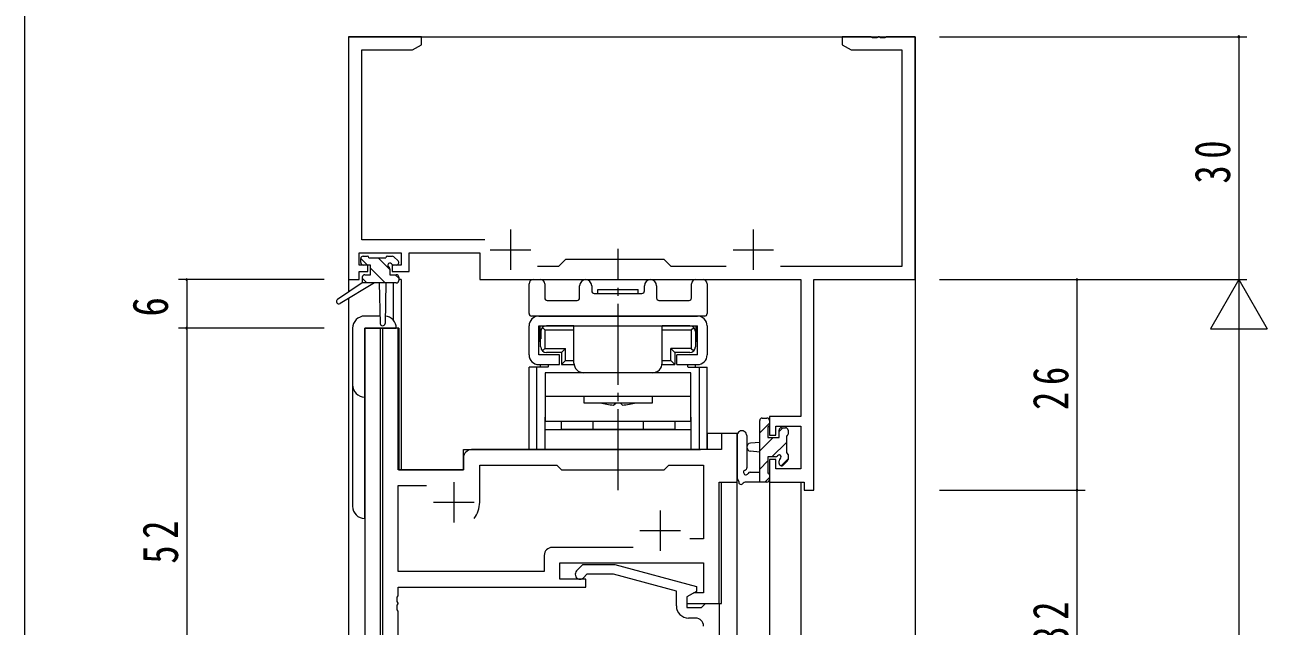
# Model space of a CAD drawing. Units: millimetres on the paper. Extents: x -397 to 397, y -282 to 282.
# Drawn here: x -393.9 to -240.4, y 106.5 to 180.8 of the extents above; entities that cross this region are included whole.
import ezdxf
from ezdxf.enums import TextEntityAlignment as Align

# ---------------------------------------------------------------- set-up
doc = ezdxf.new("R2010")
doc.units = ezdxf.units.MM
doc.linetypes.add('USER2', pattern=[13, 10, -1, 1, -1])
doc.linetypes.add('USER3', pattern=[15, 10, -1, 1, -1, 1, -1])
for name, color, linetype, lineweight in [('0-1_YKK_ZWAK', 7, 'Continuous', 18), ('0-3_YKK_11', 7, 'Continuous', 18), ('0-4_YKK_12', 2, 'Continuous', 18), ('0-5_YKK_13', 4, 'Continuous', 18), ('0-6_YKK_D', 6, 'Continuous', 18)]:
    doc.layers.add(name, color=color, linetype=linetype, lineweight=lineweight)
doc.styles.add('ＭＳ ゴシック', font='')
doc.styles.get('ＭＳ ゴシック').set_extended_font_data('MS Gothic')

msp = doc.modelspace()

# ---------------------------------------------------------------- linework, layer by layer
at = {"layer": '0-1_YKK_ZWAK'}
msp.add_line((-393.908, -245.688), (-393.908, 279.312), dxfattribs=at)
at = {"layer": '0-3_YKK_11'}
for p, q in [((-344.908, 179.312), (-353.908, 179.312)), ((-353.908, 179.312), (-353.908, 149.312)), ((-345.999, 177.682), (-344.908, 178.312)), ((-344.908, 178.312), (-344.908, 179.312)), ((-292.908, 178.312), (-291.817, 177.682)), ((-289.183, 179.192), (-289.366, 179.312)), ((-288.633, 179.192), (-289.183, 179.192)), ((-288.45, 179.312), (-288.633, 179.192)), ((-288.366, 179.312), (-288.45, 179.312)), ((-288.183, 179.192), (-288.366, 179.312)), ((-287.633, 179.192), (-288.183, 179.192)), ((-287.45, 179.312), (-287.633, 179.192)), ((-283.908, 179.312), (-287.45, 179.312)), ((-283.908, 149.312), (-283.908, 179.312)), ((-352.278, 177.682), (-345.999, 177.682)), ((-352.278, 154.242), (-352.278, 177.682)), ((-291.817, 177.682), (-285.538, 177.682)), ((-285.538, 177.682), (-285.538, 150.942)), ((-333.908, 155.512), (-333.908, 150.512)), ((-303.908, 155.512), (-303.908, 150.512)), ((-337.056, 154.242), (-352.278, 154.242)), ((-352.608, 151.112), (-352.608, 152.612)), ((-352.608, 152.612), (-347.408, 152.612)), ((-347.408, 152.612), (-347.408, 151.112)), ((-346.408, 150.312), (-346.408, 152.612)), ((-346.408, 152.612), (-337.708, 152.612)), ((-337.708, 152.612), (-337.708, 149.312)), ((-336.408, 153.012), (-331.408, 153.012)), ((-306.408, 153.012), (-301.408, 153.012)), ((-351.508, 151.112), (-352.608, 151.112)), ((-351.508, 150.312), (-351.508, 151.112)), ((-348.508, 151.112), (-348.508, 150.312)), ((-347.408, 151.112), (-348.508, 151.112)), ((-327.978, 150.942), (-330.558, 150.942)), ((-327.108, 151.812), (-327.978, 150.942)), ((-314.908, 151.812), (-327.108, 151.812)), ((-314.038, 150.942), (-314.908, 151.812)), ((-307.259, 150.942), (-314.038, 150.942)), ((-285.538, 150.942), (-300.558, 150.942)), ((-353.908, 149.312), (-352.608, 149.312)), ((-352.608, 149.312), (-352.608, 150.312)), ((-352.608, 150.312), (-351.508, 150.312)), ((-348.508, 150.312), (-346.408, 150.312)), ((-337.708, 149.312), (-298.038, 149.312)), ((-298.038, 149.312), (-298.038, 132.412)), ((-296.408, 123.312), (-296.408, 149.312)), ((-296.408, 149.312), (-283.908, 149.312)), ((-347.778, 143.312), (-349.708, 143.312)), ((-349.708, 143.312), (-349.708, 91.312)), ((-347.778, 125.812), (-347.778, 143.312)), ((-301.908, 132.412), (-301.908, 130.112)), ((-298.038, 132.412), (-301.908, 132.412)), ((-301.108, 130.112), (-301.108, 131.212)), ((-301.108, 131.212), (-298.038, 131.212)), ((-298.038, 131.212), (-298.038, 125.942)), ((-307.838, 130.312), (-307.838, 128.312)), ((-305.908, 130.312), (-307.838, 130.312)), ((-305.908, 124.312), (-305.908, 130.312)), ((-301.908, 130.112), (-301.108, 130.112)), ((-307.838, 128.312), (-338.708, 128.312)), ((-339.708, 127.312), (-339.708, 125.812)), ((-337.708, 121.812), (-337.708, 126.382)), ((-337.708, 126.382), (-328.178, 126.382)), ((-328.178, 126.382), (-327.608, 125.812)), ((-314.908, 125.812), (-314.338, 126.382)), ((-314.338, 126.382), (-310.038, 126.382)), ((-310.038, 126.382), (-310.038, 117.312)), ((-301.108, 127.112), (-301.908, 127.112)), ((-301.908, 127.112), (-301.908, 124.312)), ((-301.108, 125.942), (-301.108, 127.112)), ((-298.038, 125.942), (-301.108, 125.942)), ((-339.708, 125.812), (-347.778, 125.812)), ((-327.608, 125.812), (-314.908, 125.812)), ((-347.778, 123.882), (-344.259, 123.882)), ((-347.778, 113.242), (-347.778, 123.882)), ((-340.908, 124.312), (-340.908, 119.312)), ((-308.108, 124.312), (-305.908, 124.312)), ((-308.108, 109.312), (-308.108, 124.312)), ((-301.908, 124.312), (-297.608, 124.312)), ((-297.608, 124.312), (-297.608, 123.312)), ((-297.608, 123.312), (-296.408, 123.312)), ((-343.408, 121.812), (-338.408, 121.812)), ((-315.408, 120.812), (-315.408, 115.812)), ((-317.908, 118.312), (-312.908, 118.312)), ((-310.038, 117.312), (-311.742, 117.312)), ((-329.738, 115.242), (-329.738, 113.242)), ((-318.759, 116.242), (-328.738, 116.242)), ((-318.759, 116.242), (-328.738, 116.242)), ((-327.808, 112.312), (-327.808, 114.312)), ((-327.808, 114.312), (-310.038, 114.312)), ((-325.732, 113.337), (-324.957, 114.112)), ((-324.957, 114.112), (-321.012, 114.112)), ((-321.012, 114.112), (-310.908, 111.405)), ((-310.038, 114.312), (-310.038, 110.612)), ((-329.738, 113.242), (-347.778, 113.242)), ((-324.608, 112.312), (-327.808, 112.312)), ((-324.46, 112.912), (-324.884, 112.488)), ((-324.608, 111.312), (-324.608, 112.312)), ((-321.17, 112.912), (-324.46, 112.912)), ((-313.408, 110.833), (-321.17, 112.912)), ((-347.778, 110.271), (-347.778, 111.312)), ((-347.778, 111.312), (-324.608, 111.312)), ((-313.408, 109.012), (-313.408, 110.833)), ((-310.908, 110.805), (-312.108, 110.112)), ((-311.242, 110.612), (-312.108, 110.112)), ((-310.038, 110.612), (-311.242, 110.612)), ((-310.908, 111.405), (-310.908, 110.805)), ((-347.898, 110.087), (-347.778, 110.271)), ((-347.898, 109.537), (-347.898, 110.087)), ((-347.778, 109.354), (-347.898, 109.537)), ((-347.898, 109.087), (-347.778, 109.271)), ((-347.898, 108.537), (-347.898, 109.087)), ((-347.778, 109.271), (-347.778, 109.354)), ((-312.108, 110.112), (-312.108, 108.812)), ((-312.108, 110.112), (-312.108, 109.312)), ((-312.108, 109.312), (-308.108, 109.312)), ((-310.308, 108.812), (-310.108, 109.012)), ((-310.108, 109.012), (-309.808, 109.312)), ((-309.808, 109.312), (-308.108, 109.312)), ((-308.108, 109.312), (-308.108, 91.312)), ((-347.778, 108.354), (-347.898, 108.537)), ((-347.778, 103.512), (-347.778, 108.354)), ((-312.108, 108.812), (-310.308, 108.812)), ((-311.038, 107.512), (-311.908, 107.512))]:
    msp.add_line(p, q, dxfattribs=at)
msp.add_lwpolyline([(-289.366, 179.312), (-292.908, 179.312), (-292.908, 178.312)], dxfattribs=at)
for centre, radius, start, end in [((-338.708, 127.312), 1, 90.00001, 179.99999), ((-340.908, 121.812), 3.2, 321.63348, 359.99999), ((-328.738, 115.242), 1, 90.00001, 179.99999), ((-325.308, 112.912), 0.6, 134.99999, 315.00001), ((-311.908, 109.012), 1.5, 180.00001, 269.99999), ((-311.038, 106.512), 1, 0.00001, 89.99999)]:
    msp.add_arc(centre, radius, start, end, dxfattribs=at)
at = {"layer": '0-4_YKK_12'}
for p, q in [((-353.908, 179.312), (-353.908, 147.776)), ((-353.908, 179.312), (-283.908, 179.312)), ((-283.908, 179.312), (-283.908, -10.688)), ((-348.408, 148.912), (-348.408, 144.332)), ((-347.408, 149.312), (-347.708, 149.312)), ((-347.408, 149.312), (-347.408, 125.812)), ((-353.908, 146.985), (-353.908, -10.688)), ((-347.708, 143.312), (-351.908, 143.312)), ((-351.908, 143.312), (-351.908, -10.688)), ((-349.978, 91.312), (-349.978, 143.312)), ((-347.708, 143.312), (-347.708, 125.812)), ((-309.608, 130.312), (-309.608, 128.312)), ((-305.908, 130.312), (-309.608, 130.312)), ((-305.908, -10.688), (-305.908, 130.312)), ((-339.708, 125.812), (-339.708, 128.312)), ((-339.708, 128.312), (-310.408, 128.312)), ((-347.708, 125.812), (-339.708, 125.812)), ((-307.838, 109.312), (-307.838, 124.311)), ((-301.908, 124.312), (-298.008, 124.312)), ((-301.908, 124.312), (-301.908, -10.688)), ((-298.008, 124.312), (-298.008, -10.688)), ((-308.408, 109.312), (-307.838, 109.312))]:
    msp.add_line(p, q, dxfattribs=at)
at = {"layer": '0-5_YKK_13'}
for p, q in [((-352.108, 152.212), (-351.608, 152.212)), ((-351.408, 152.012), (-349.308, 152.012)), ((-349.108, 152.212), (-348.508, 152.212)), ((-348.296, 152.124), (-347.796, 151.624)), ((-352.408, 151.412), (-352.408, 151.912)), ((-351.208, 151.112), (-352.108, 151.112)), ((-351.208, 149.912), (-351.208, 151.112)), ((-348.808, 150.651), (-348.808, 149.912)), ((-348.008, 151.112), (-348.347, 151.112)), ((-352.208, 148.912), (-355.275, 146.862)), ((-350.708, 148.912), (-354.953, 146.355)), ((-352.208, 149.612), (-352.208, 148.912)), ((-348.008, 148.912), (-352.208, 148.912)), ((-351.908, 149.912), (-351.208, 149.912)), ((-350.108, 148.912), (-350.006, 143.904)), ((-349.306, 148.912), (-349.406, 143.904)), ((-348.808, 149.912), (-348.008, 149.912)), ((-347.708, 149.612), (-347.708, 149.212)), ((-331.108, 149.312), (-330.178, 149.312)), ((-311.038, 149.312), (-310.108, 149.312)), ((-331.608, 145.112), (-331.608, 148.812)), ((-329.678, 148.812), (-329.678, 147.042)), ((-325.358, 147.042), (-325.358, 148.562)), ((-323.858, 148.562), (-323.858, 147.912)), ((-323.558, 147.612), (-317.658, 147.612)), ((-323.108, 148.112), (-318.108, 148.112)), ((-323.108, 147.612), (-323.108, 148.112)), ((-323.108, 147.612), (-318.108, 147.612)), ((-318.108, 147.612), (-318.108, 148.112)), ((-317.358, 147.912), (-317.358, 148.562)), ((-315.858, 148.562), (-315.858, 147.042)), ((-311.538, 147.042), (-311.538, 148.812)), ((-309.608, 148.812), (-309.608, 145.112)), ((-329.378, 146.742), (-325.658, 146.742)), ((-315.558, 146.742), (-311.838, 146.742)), ((-350.025, 144.812), (-351.908, 144.812)), ((-309.908, 144.812), (-331.308, 144.812)), ((-330.408, 144.812), (-310.808, 144.812)), ((-353.408, 143.312), (-353.408, 121.312)), ((-351.908, 143.312), (-348.008, 143.312)), ((-351.908, 119.812), (-351.908, 143.312)), ((-331.608, 140.012), (-331.608, 143.612)), ((-330.408, 140.012), (-330.408, 143.612)), ((-330.408, 143.612), (-310.808, 143.612)), ((-330.258, 143.612), (-328.308, 143.612)), ((-330.258, 143.612), (-330.258, 141.612)), ((-330.158, 142.912), (-330.158, 142.012)), ((-329.658, 143.112), (-329.953, 143.407)), ((-329.658, 143.112), (-326.058, 143.112)), ((-329.658, 143.112), (-329.658, 140.812)), ((-326.058, 143.612), (-329.458, 143.612)), ((-328.308, 143.612), (-312.908, 143.612)), ((-326.058, 139.012), (-326.058, 143.612)), ((-311.758, 143.612), (-315.158, 143.612)), ((-315.158, 139.012), (-315.158, 143.612)), ((-315.158, 143.112), (-311.558, 143.112)), ((-312.908, 143.612), (-310.958, 143.612)), ((-311.558, 143.112), (-311.263, 143.407)), ((-311.558, 143.112), (-311.558, 140.812)), ((-311.058, 142.912), (-311.058, 142.012)), ((-310.958, 141.612), (-310.958, 143.612)), ((-310.808, 140.012), (-310.808, 143.612)), ((-309.608, 143.612), (-309.608, 140.012)), ((-330.208, 142.012), (-330.158, 142.012)), ((-330.208, 141.012), (-330.208, 142.012)), ((-327.858, 140.012), (-330.408, 140.012)), ((-330.208, 141.012), (-330.158, 141.012)), ((-329.658, 140.812), (-329.953, 140.517)), ((-329.658, 140.812), (-327.108, 140.812)), ((-327.608, 140.312), (-329.458, 140.312)), ((-327.858, 138.812), (-327.858, 140.012)), ((-327.608, 140.312), (-327.108, 140.812)), ((-327.108, 139.312), (-327.108, 140.812)), ((-311.558, 140.812), (-314.108, 140.812)), ((-314.108, 139.312), (-314.108, 140.812)), ((-313.608, 140.312), (-314.108, 140.812)), ((-313.608, 140.312), (-313.608, 138.812)), ((-311.758, 140.312), (-313.608, 140.312)), ((-310.808, 140.012), (-313.358, 140.012)), ((-313.358, 138.812), (-313.358, 140.012)), ((-311.558, 140.812), (-311.263, 140.517)), ((-311.008, 141.012), (-311.058, 141.012)), ((-329.278, 138.512), (-331.608, 138.512)), ((-331.608, 128.312), (-331.608, 138.512)), ((-330.658, 128.312), (-330.658, 138.512)), ((-330.408, 138.812), (-327.858, 138.812)), ((-330.178, 138.512), (-330.178, 138.812)), ((-329.228, 138.812), (-329.228, 138.512)), ((-315.158, 139.312), (-314.108, 139.312)), ((-315.158, 138.812), (-313.608, 138.812)), ((-314.108, 139.312), (-313.608, 138.812)), ((-313.358, 138.812), (-310.808, 138.812)), ((-311.988, 138.512), (-311.988, 138.812)), ((-311.938, 138.512), (-309.608, 138.512)), ((-311.038, 138.512), (-311.038, 138.812)), ((-310.558, 128.312), (-310.558, 138.512)), ((-309.608, 128.312), (-309.608, 138.512)), ((-311.608, 137.812), (-329.608, 137.812)), ((-329.608, 137.812), (-329.608, 131.812)), ((-316.358, 137.812), (-324.858, 137.812)), ((-311.608, 131.812), (-311.608, 137.812)), ((-329.608, 134.912), (-311.608, 134.912)), ((-324.858, 134.912), (-324.858, 134.112)), ((-324.858, 134.112), (-316.358, 134.112)), ((-320.058, 133.812), (-320.358, 134.112)), ((-316.358, 134.112), (-316.358, 134.912)), ((-329.608, 128.312), (-329.608, 132.312)), ((-311.608, 132.312), (-311.608, 128.312)), ((-302.808, 132.212), (-302.208, 132.212)), ((-329.608, 131.812), (-311.608, 131.812)), ((-329.608, 130.812), (-311.608, 130.812)), ((-327.608, 130.812), (-327.608, 131.812)), ((-313.608, 130.812), (-327.608, 130.812)), ((-323.708, 131.812), (-323.708, 130.812)), ((-317.508, 131.812), (-317.508, 130.812)), ((-313.608, 131.812), (-313.608, 130.812)), ((-303.108, 124.312), (-303.108, 131.912)), ((-302.108, 131.112), (-302.108, 129.812)), ((-301.908, 131.912), (-301.908, 131.312)), ((-300.708, 129.812), (-300.708, 130.712)), ((-300.408, 131.012), (-299.908, 131.012)), ((-299.608, 130.712), (-299.608, 130.212)), ((-305.908, 130.04), (-305.908, 124.878)), ((-304.708, 130.04), (-304.705, 126.079)), ((-303.108, 129.212), (-304.253, 129.11)), ((-302.108, 129.812), (-300.708, 129.812)), ((-299.808, 130.012), (-299.808, 127.912)), ((-309.608, 128.312), (-331.608, 128.312)), ((-303.108, 128.012), (-304.253, 128.114)), ((-301.169, 127.412), (-302.108, 127.412)), ((-302.108, 127.412), (-302.108, 125.412)), ((-299.608, 127.712), (-299.608, 127.112)), ((-300.708, 126.612), (-300.708, 126.951)), ((-299.696, 126.9), (-300.196, 126.4)), ((-304.289, 125.512), (-303.108, 125.512)), ((-301.908, 125.212), (-301.908, 124.612)), ((-302.208, 124.312), (-304.889, 124.312))]:
    msp.add_line(p, q, dxfattribs=at)
at = {"layer": '0-5_YKK_13', "linetype": 'USER3'}
for p, q in [((-348.808, 150.578), (-350.243, 152.012)), ((-351.588, 151.112), (-352.408, 151.932)), ((-349.388, 148.912), (-351.208, 150.733)), ((-351.633, 148.912), (-352.208, 149.488)), ((-347.708, 149.478), (-348.143, 149.912)), ((-301.908, 131.603), (-303.108, 130.403)), ((-300.254, 131.012), (-300.708, 130.558)), ((-301.454, 129.812), (-303.108, 128.158)), ((-299.808, 129.213), (-301.609, 127.412)), ((-302.108, 126.913), (-303.108, 125.913)), ((-299.608, 127.168), (-300.46, 126.317)), ((-301.908, 124.868), (-302.464, 124.312))]:
    msp.add_line(p, q, dxfattribs=at)
at = {"layer": '0-5_YKK_13', "linetype": 'USER2'}
msp.add_line((-320.608, 123.312), (-320.608, 153.112), dxfattribs=at)
at = {"layer": '0-5_YKK_13'}
for points in [[(-311.008, 141.012), (-311.008, 142.012), (-311.058, 142.012)], [(-327.608, 140.312), (-327.608, 138.812), (-326.058, 138.812)], [(-327.608, 138.812), (-327.108, 139.312), (-326.058, 139.312)], [(-321.158, 133.812), (-320.858, 134.112), (-320.358, 134.112)]]:
    msp.add_lwpolyline(points, dxfattribs=at)
for centre, radius, start, end in [((-352.108, 151.912), 0.3, 90, 180), ((-351.608, 152.012), 0.2, 0, 90), ((-349.108, 152.012), 0.2, 90, 180), ((-348.508, 151.912), 0.3, 45, 90), ((-352.108, 151.412), 0.3, 180, 270), ((-348.808, 151.112), 0.25, 33.05573, 236.94427), ((-349.108, 150.651), 0.3, 0, 56.94427), ((-348.347, 151.412), 0.3, 213.05573, 270), ((-348.008, 151.412), 0.3, 270, 45), ((-351.908, 149.612), 0.3, 90, 180), ((-348.008, 149.612), 0.3, 0, 90), ((-348.008, 149.212), 0.3, 270, 0), ((-331.108, 148.812), 0.5, 90, 180), ((-330.178, 148.812), 0.5, 360, 90), ((-324.608, 148.562), 0.75, 360, 180), ((-316.608, 148.562), 0.75, 360, 180), ((-311.038, 148.812), 0.5, 90, 180), ((-310.108, 148.812), 0.5, 360, 90), ((-323.558, 147.912), 0.3, 180, 270), ((-317.658, 147.912), 0.3, 270, 0), ((-355.108, 146.612), 0.3, 123.76905, 301.06147), ((-329.378, 147.042), 0.3, 180, 270), ((-325.658, 147.042), 0.3, 270, 360), ((-315.558, 147.042), 0.3, 180, 270), ((-311.838, 147.042), 0.3, 270, 360), ((-351.908, 143.312), 1.5, 90, 180), ((-349.508, 143.312), 1.5, 0, 85.40479), ((-331.308, 145.112), 0.3, 180, 270), ((-330.408, 143.612), 1.2, 90, 180), ((-310.808, 143.612), 1.2, 0, 90), ((-309.908, 145.112), 0.3, 270, 0), ((-349.706, 143.91), 0.3, 181.16963, 358.85539), ((-329.458, 142.912), 0.7, 90, 180), ((-311.758, 142.912), 0.7, 0, 90), ((-330.408, 140.012), 1.2, 180, 270), ((-329.458, 141.012), 0.7, 180, 270), ((-311.758, 141.012), 0.7, 270, 0), ((-310.808, 140.012), 1.2, 270, 0), ((-324.858, 139.012), 1.2, 180, 270), ((-316.358, 139.012), 1.2, 270, 0), ((-351.908, 136.312), 1.5, 180, 270), ((-320.608, 141.615), 7.823, 253.55533, 265.96393), ((-320.608, 141.615), 7.823, 274.03607, 286.44467), ((-302.808, 131.912), 0.3, 90, 180), ((-302.208, 131.912), 0.3, 0, 90), ((-305.308, 130.04), 0.6, 0.04023, 180.04023), ((-302.108, 131.312), 0.2, 270, 0), ((-300.408, 130.712), 0.3, 90, 180), ((-299.908, 130.712), 0.3, 0, 90), ((-304.208, 128.612), 0.5, 95.09207, 264.90793), ((-299.808, 130.212), 0.2, 270, 0), ((-301.169, 127.712), 0.3, 270, 326.94427), ((-300.708, 127.412), 0.25, 303.05573, 146.94427), ((-299.808, 127.712), 0.2, 0, 90), ((-305.005, 126.079), 0.3, 289.18976, 0.04023), ((-300.408, 126.951), 0.3, 123.05573, 180), ((-300.408, 126.612), 0.3, 180, 315), ((-299.908, 127.112), 0.3, 315, 0), ((-305.608, 124.878), 0.3, 180, 229.47122), ((-305.998, 124.422), 0.3, 349.47122, 49.47122), ((-305.408, 124.312), 0.3, 169.47122, 330), ((-304.808, 125.512), 0.3, 109.18976, 330), ((-304.289, 125.212), 0.3, 90, 150), ((-302.208, 124.612), 0.3, 270, 0), ((-302.108, 125.212), 0.2, 360, 90), ((-304.889, 124.012), 0.3, 90, 150), ((-351.908, 121.312), 1.5, 180, 270)]:
    msp.add_arc(centre, radius, start, end, dxfattribs=at)
at = {"layer": '0-6_YKK_D'}
for p, q in [((-280.908, 179.312), (-242.908, 179.312)), ((-243.908, 179.312), (-243.908, 149.312)), ((-356.908, 149.312), (-374.908, 149.312)), ((-373.908, 149.312), (-373.908, 143.312)), ((-280.908, 149.312), (-262.908, 149.312)), ((-280.908, 149.312), (-242.908, 149.312)), ((-280.908, 149.312), (-242.908, 149.312)), ((-263.908, 149.312), (-263.908, 123.312)), ((-243.908, 149.312), (-247.408, 143.25)), ((-243.908, 149.312), (-243.908, 137.188)), ((-243.908, 149.312), (-240.408, 143.25)), ((-356.908, 143.312), (-374.908, 143.312)), ((-356.908, 143.312), (-374.908, 143.312)), ((-373.908, 143.312), (-373.908, 91.312)), ((-247.408, 143.25), (-240.408, 143.25)), ((-243.908, 142.312), (-243.908, -143.688)), ((-280.908, 123.312), (-262.908, 123.312)), ((-280.908, 123.312), (-262.908, 123.312)), ((-263.908, 123.312), (-263.908, 91.312))]:
    msp.add_line(p, q, dxfattribs=at)
for centre, start, end in [((-243.908, 179.312), 90, 270), ((-243.908, 179.312), 270, 90), ((-373.908, 149.312), 90, 270), ((-373.908, 149.312), 270, 90), ((-263.908, 149.312), 90, 270), ((-263.908, 149.312), 270, 90), ((-373.908, 143.312), 90, 270), ((-373.908, 143.312), 90, 270), ((-373.908, 143.312), 270, 90), ((-373.908, 143.312), 270, 90), ((-263.908, 123.312), 90, 270), ((-263.908, 123.312), 90, 270), ((-263.908, 123.312), 270, 90), ((-263.908, 123.312), 270, 90)]:
    msp.add_arc(centre, 0.106, start, end, dxfattribs=at)

# ---------------------------------------------------------------- texts
at = {"layer": '0-6_YKK_D', "color": 7, "style": 'ＭＳ ゴシック', "width": 0.8}
msp.add_text('6', height=4.399, rotation=90, dxfattribs=at).set_placement((-374.908, 144.753), align=Align.BOTTOM_LEFT)
at = {"layer": '0-6_YKK_D', "color": 7, "char_height": 4.399, "attachment_point": 7, "rotation": 90, "style": 'ＭＳ ゴシック'}
for s, insert in [('\\T1.37;\\W0.75;30', (-244.908, 161.181)), ('\\T1.37;\\W0.75;26', (-264.908, 133.218)), ('\\T1.37;\\W0.75;52', (-374.908, 114.23)), ('\\T1.37;\\W0.75;32', (-264.908, 104.23))]:
    msp.add_mtext(s, dxfattribs=dict(at, insert=insert))

doc.saveas('drawing.dxf')
